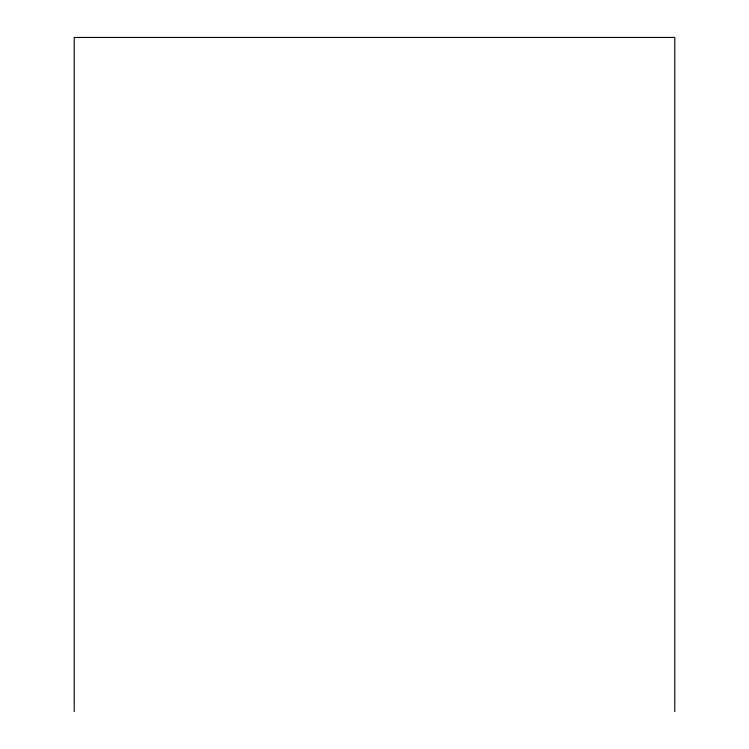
<?xml version="1.0" encoding="UTF-8"?>
<svg xmlns="http://www.w3.org/2000/svg" width="749" height="749" viewBox="0 0 749 749"><rect width="100%" height="100%" fill="white"/><g stroke="black" fill="none" stroke-linecap="round" stroke-linejoin="round"><path stroke-width="1.12" d="M674.783 711.55L674.783 37.45L74.217 37.45L74.217 711.55"/></g></svg>
